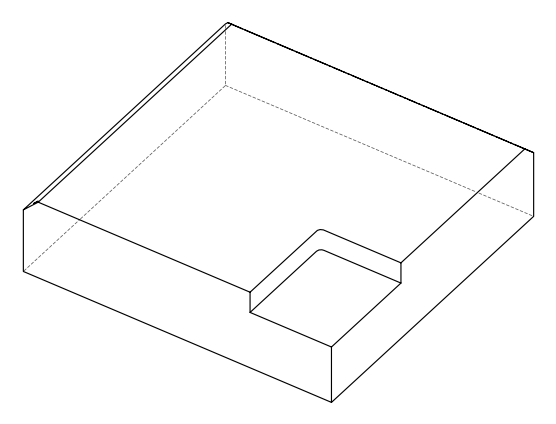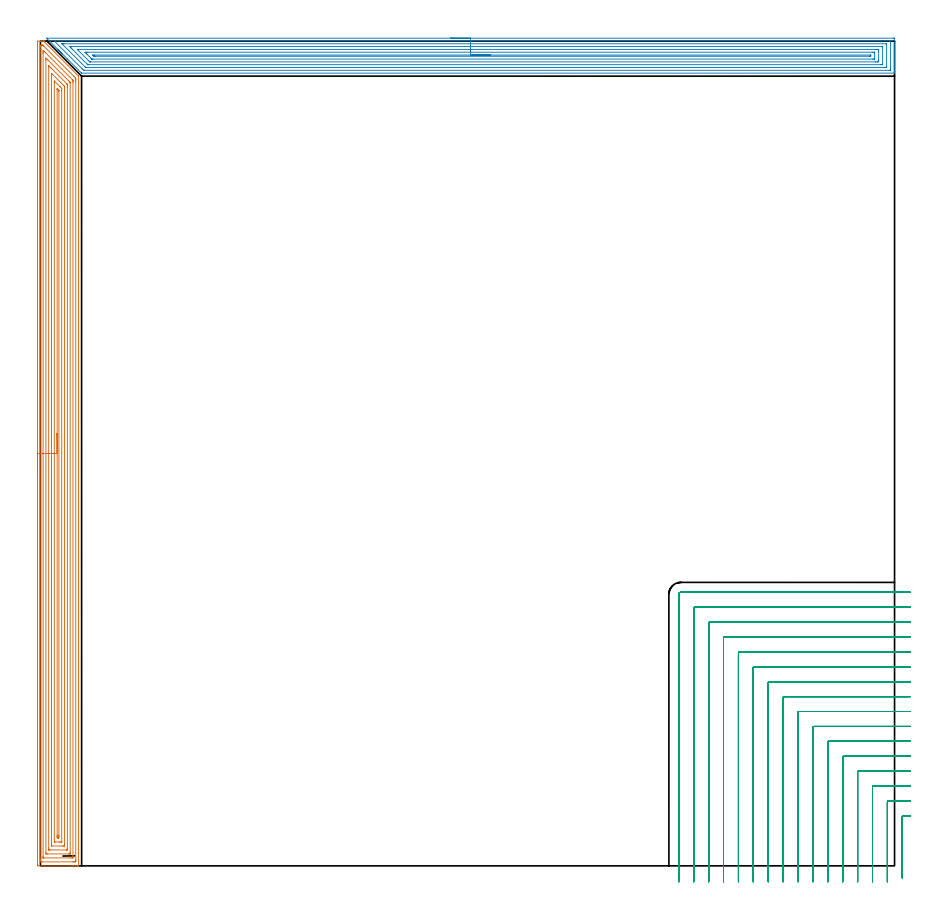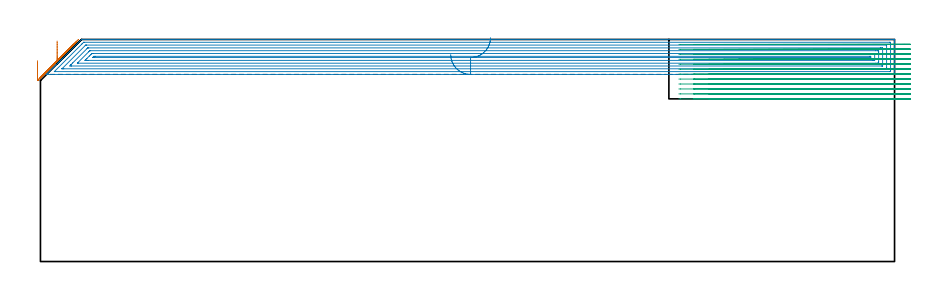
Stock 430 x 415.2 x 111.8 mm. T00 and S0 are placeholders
(PLAN: 3 operations, 1 tool changes, 112.8 min)
(1 AREA_MILL | FG_CHAMFER_SURFACE | UGT0205_001 | 26.36 min | 88926 mm3)
(2 AREA_MILL_1 | FG_CHAMFER_SURFACE_1 | UGT0205_001 | 23.64 min | 64321 mm3)
(3 MILL_CORNER_NOTCH_RECTANGULAR | CORNER_NOTCH_RECTANGULAR | NXT0201_013 | Follow Part, ap 2.5, ae 75% | 62.81 min | 484526 mm3)
(TOOL UGT0205_001 | Chamfer Mill 20 x 3 x 45 deg. | D20 FL50 Z2)
(TOOL NXT0201_013 | ENDMILL 10mm | D10 FL30 Z4)
(OP 1 AREA_MILL)
G17 G21 G94 G90
T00 M6
G54
G17 G0 G90 X-1.5 Y197.6 S1061 M3
G43 Z121.8 H0
Z101.1
G94 G1 Y197.638 Z100.228 F250.
Y197.752 Z99.364
Y197.941 Z98.512
Y198.203 Z97.68
Y198.537 Z96.874
Y198.94 Z96.1
Y199.408 Z95.364
Y199.94 Z94.672
Y200.529 Z94.029
Y201.172 Z93.44
Y201.864 Z92.909
Y202.6 Z92.44
Y203.374 Z92.037
Y204.18 Z91.703
Y205.012 Z91.441
Y205.864 Z91.252
Y206.728 Z91.138
Y207.6 Z91.1
Y414.572
X-1.498 Y414.736 Z91.102
X-1.491 Y415.198 Z91.105
X-1.294 Y415.2 Z91.303
X-0.046 Z92.55
X0.674 Z93.274
X1.374 Z93.974
X1.557 Y415.197 Z94.149
X1.611 Y415.19 Z94.204
X1.734 Y415.067 Z94.332
X1.782 Y415.019 Z94.38
X19.184 Y397.616 Z111.783
X19.195 Y397.595 Z111.795
X19.2 Y397.585 Z111.8
Y0.176
X19.204 Y0.01 Z111.795
X19.153 Y0.008 Z111.745
X18.743 Y0. Z111.343
X18.465 Z111.065
X17.746 Z110.341
X16.496 Z109.093
X15.077 Z107.672
X-1.201 Y0.001 Z91.397
X-1.492 Y0.01 Z91.106
X-1.499 Y0.301 Z91.099
Y0.32
X-1.5 Y207.6 Z91.1
X-0.086 Z92.514
Y411.93
X-0.083 Y412.784 Z92.517
X-0.081 Y412.82 Z92.519
X-0.046 Y413.19 Z92.554
X0.433 Y413.197 Z93.033
X0.844 Y413.198 Z93.444
X0.982 Y413.195 Z93.582
X1.092 Y413.19 Z93.692
X1.157 Y413.182 Z93.757
X1.201 Y413.139 Z93.801
X1.565 Y412.784 Z94.165
X16.856 Y397.494 Z109.456
X17.653 Y396.691 Z110.253
X17.746 Y396.592 Z110.346
X17.783 Y395.797 Z110.383
X17.784 Y395.758 Z110.384
X17.786 Y394.903 Z110.386
Y3.27
X17.783 Y2.416 Z110.383
X17.782 Y2.38 Z110.382
X17.746 Y2.01 Z110.346
X17.267 Y2.003 Z109.867
X16.856 Y2.001 Z109.456
X16.38 Y2. Z108.98
X0.844 Y2.001 Z93.444
X0.366 Y2.003 Z92.966
X-0.046 Y2.01 Z92.554
X-0.081 Y2.416 Z92.519
X-0.083 Y2.454 Z92.517
X-0.086 Y3.31 Z92.514
Y207.6
X1.329 Z93.929
Y409.208
Y409.614
X1.332 Y410.102 Z93.932
X1.336 Y410.502 Z93.936
X1.734 Y410.159 Z94.334
X1.796 Y410.102 Z94.396
X2.623 Y409.278 Z95.223
X16.103 Y395.797 Z108.703
X16.24 Y395.655 Z108.84
X16.33 Y395.558 Z108.93
X16.365 Y395.512 Z108.965
X16.366 Y395.491 Z108.966
X16.369 Y395.392 Z108.969
X16.371 Y394.903 Z108.971
Y394.496
Y5.098
X16.37 Y4.692 Z108.97
X16.367 Y4.204 Z108.967
X16.364 Y4.01 Z108.964
X16.167 Y4.003 Z108.767
X15.966 Y4.001 Z108.566
X15.28 Y4. Z107.88
X1.531 Y4.001 Z94.131
X1.395 Y4.005 Z93.995
X1.347 Y4.01 Z93.947
X1.334 Y4.014 Z93.934
X1.333 Y4.02 Z93.933
X1.33 Y4.068 Z93.93
X1.329 Y4.204 Z93.929
X1.328 Y4.611 Z93.928
X1.329 Y207.6 Z93.929
X2.743 Z95.343
Y405.632
X2.746 Y406.402 Z95.346
X2.75 Y406.526 Z95.35
X2.759 Y406.682 Z95.359
X2.804 Y406.64 Z95.404
X2.924 Y406.526 Z95.524
X3.513 Y405.939 Z96.113
X3.82 Y405.632 Z96.42
X14.187 Y395.264 Z106.787
X14.546 Y394.903 Z107.146
X14.908 Y394.531 Z107.508
X14.951 Y394.486 Z107.551
X14.953 Y394.467 Z107.553
X14.955 Y394.419 Z107.555
X14.957 Y394.323 Z107.557
Y394.129
Y6.886
X14.952 Y6.117 Z107.552
X14.95 Y6.012 Z107.55
X14.848 Y6.008 Z107.448
X14.628 Y6.004 Z107.228
X14.187 Y6. Z106.787
X3.513 Z96.113
X3.069 Y6.003 Z95.669
X2.851 Y6.007 Z95.451
X2.75 Y6.01 Z95.35
X2.743 Y6.886 Z95.343
Y207.6
X4.157 Z96.757
Y402.302
X4.159 Y402.549 Z96.759
X4.161 Y402.713 Z96.761
X4.164 Y402.825 Z96.764
X4.219 Y402.773 Z96.819
X4.402 Y402.596 Z97.002
X4.946 Y402.056 Z97.546
X5.292 Y401.71 Z97.892
X13.298 Y393.703 Z105.898
X13.443 Y393.555 Z106.043
X13.515 Y393.478 Z106.115
X13.53 Y393.46 Z106.13
X13.536 Y393.43 Z106.136
X13.539 Y393.361 Z106.139
X13.542 Y393.115 Z106.142
X13.543 Y392.869 Z106.143
Y392.221
Y8.674
X13.542 Y8.429 Z106.142
X13.539 Y8.181 Z106.139
X13.536 Y8.025 Z106.136
X13.465 Y8.01 Z106.065
X13.298 Y8.005 Z105.898
X13.078 Y8.001 Z105.678
X5.073 Y8. Z97.673
X4.402 Y8.003 Z97.002
X4.178 Y8.006 Z96.778
X4.163 Y8.017 Z96.763
X4.161 Y8.023 Z96.761
X4.158 Y8.674 Z96.758
X4.157 Y8.921 Z96.757
Y207.6
X5.571 Z98.171
X5.572 Y398.479 Z98.172
X5.574 Y398.902 Z98.174
X5.575 Y398.947 Z98.175
X5.577 Y398.963 Z98.177
X5.606 Y398.936 Z98.206
X5.761 Y398.787 Z98.361
X6.073 Y398.479 Z98.673
X6.181 Y398.371 Z98.781
X11.519 Y393.033 Z104.119
X11.921 Y392.623 Z104.521
X12.12 Y392.42 Z104.72
X12.123 Y392.221 Z104.723
X12.128 Y391.609 Z104.728
Y391.327
X12.129 Y390.714 Z104.729
X12.128 Y10.743 Z104.728
X12.127 Y10.462 Z104.727
X12.124 Y10.156 Z104.724
X12.122 Y10.012 Z104.722
X11.974 Y10.005 Z104.574
X11.519 Y10.002 Z104.119
X11.089 Y10. Z103.689
X5.75 Y10.001 Z98.35
X5.598 Y10.007 Z98.198
X5.584 Y10.009 Z98.184
X5.578 Y10.021 Z98.178
X5.575 Y10.073 Z98.175
X5.572 Y10.18 Z98.172
X5.571 Y10.462 Z98.171
Y11.076
Y207.6
X6.985 Z99.585
Y394.095
X6.987 Y394.903 Z99.587
X6.988 Y394.986 Z99.588
X6.992 Y395.073 Z99.592
X6.998 Y395.094 Z99.598
X7.026 Y395.07 Z99.626
X7.071 Y395.029 Z99.671
X7.199 Y394.903 Z99.799
X9.881 Y392.221 Z102.481
X10.629 Y391.465 Z103.229
X10.696 Y391.395 Z103.296
X10.708 Y391.327 Z103.308
X10.71 Y391.246 Z103.31
X10.714 Y390.433 Z103.314
X10.715 Y390.347 Z103.315
X10.714 Y12.165 Z103.314
X10.711 Y12.079 Z103.311
X10.708 Y12.024 Z103.308
X10.702 Y12.009 Z103.302
X10.691 Y12.007 Z103.291
X10.629 Y12.004 Z103.229
X9.989 Y12. Z102.589
X9.74 Z102.34
X7.318 Y12.002 Z99.918
X7.071 Y12.007 Z99.671
X6.995 Y12.01 Z99.595
X6.989 Y12.165 Z99.589
X6.987 Y12.25 Z99.587
X6.986 Y12.336 Z99.586
X6.985 Y13.144 Z99.585
Y207.6
X8.4 Z101.
Y390.885
X8.401 Y391.036 Z101.001
X8.404 Y391.157 Z101.004
X8.406 Y391.221 Z101.006
X8.48 Y391.161 Z101.08
X8.85 Y390.798 Z101.45
X9.217 Y390.433 Z101.817
X9.27 Y390.373 Z101.87
X9.294 Y390.343 Z101.894
X9.295 Y390.319 Z101.895
X9.298 Y390.207 Z101.898
X9.3 Y389.981 Z101.9
Y15.374
X9.299 Y14.933 Z101.899
X9.297 Y14.483 Z101.897
X9.293 Y14.039 Z101.893
X8.885 Y14.003 Z101.485
X8.85 Y14.005 Z101.45
X8.407 Y14.039 Z101.007
X8.402 Y14.488 Z101.002
X8.4 Y14.933 Z101.
Y15.385
Y207.6
Y208.472 Z101.038
Y209.336 Z101.152
Y210.188 Z101.34
Y211.02 Z101.603
Y211.826 Z101.937
Y212.6 Z102.339
Y213.336 Z102.808
Y214.028 Z103.339
Y214.671 Z103.929
Y215.26 Z104.572
Y215.792 Z105.264
Y216.26 Z106.
Y216.663 Z106.773
Y216.997 Z107.579
Y217.259 Z108.411
Y217.448 Z109.263
Y217.562 Z110.128
Y217.6 Z111.
G0 Z121.8
M5
M2
(OP 2 AREA_MILL_1)
G17 G21 G94 G90
T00 M6
G54
G17 G0 G90 X206.55 Y416.7 S1061 M3
G43 Z121.8 H0
Z104.2
G94 G1 X206.588 Z103.328 F250.
X206.702 Z102.463
X206.891 Z101.612
X207.153 Z100.78
X207.487 Z99.974
X207.89 Z99.2
X208.358 Z98.464
X208.889 Z97.772
X209.479 Z97.129
X210.122 Z96.54
X210.814 Z96.008
X211.55 Z95.54
X212.324 Z95.137
X213.13 Z94.803
X213.962 Z94.541
X214.813 Z94.352
X215.678 Z94.238
X216.55 Z94.2
X429.37
X429.825 Y416.696 Z94.202
X429.99 Y416.692 Z94.206
X430. Y416.524 Z94.374
Y402.798 Z108.098
Y400.417 Z110.478
Y399.697 Z111.203
Y399.457 Z111.443
X429.998 Y399.098 Z111.792
X429.997 Z111.793
X429.817 Y399.1 Z111.8
X20.72
X20.704 Y399.105 Z111.794
X20.686 Y399.114 Z111.785
X13.66 Y406.138 Z104.759
X11.018 Y408.78 Z102.116
X10.883 Y408.915 Z101.982
X10.716 Y409.083 Z101.815
X10.577 Y409.221 Z101.675
X10.436 Y409.363 Z101.535
X10.282 Y409.517 Z101.381
X10.137 Y409.661 Z101.235
X9.989 Y409.81 Z101.088
X9.849 Y409.95 Z100.948
X9.697 Y410.101 Z100.794
X9.542 Y410.257 Z100.641
X9.415 Y410.384 Z100.514
X9.256 Y410.541 Z100.354
X9.095 Y410.704 Z100.194
X8.982 Y410.817 Z100.081
X8.816 Y410.981 Z99.913
X8.648 Y411.151 Z99.747
X3.475 Y416.324 Z94.575
X3.283 Y416.519 Z94.38
X3.119 Y416.693 Z94.206
X3.283 Y416.7 Z94.2
X216.55
Y415.286 Z95.614
X427.681 Y415.285 Z95.615
X427.956 Y415.28 Z95.62
X427.983 Y415.279 Z95.621
X427.99 Y415.262 Z95.638
X427.996 Y415.227 Z95.673
X427.998 Y415.193 Z95.707
X428. Y414.971 Z95.929
Y414.503 Z96.397
Y401.766 Z109.134
X427.997 Y401.297 Z109.603
X427.99 Y400.895 Z110.005
X427.97 Y400.521 Z110.379
X427.582 Y400.516 Z110.384
X427.482 Y400.515 Z110.385
X22.012
X21.813 Y400.516 Z110.384
X21.764 Y400.519 Z110.381
X21.743 Y400.521 Z110.379
X21.717 Y400.543 Z110.357
X21.614 Y400.639 Z110.261
X20.953 Y401.297 Z109.603
X20.72 Y401.53 Z109.37
X7.062 Y415.189 Z95.711
X7.022 Y415.23 Z95.67
X6.984 Y415.276 Z95.624
X6.983 Y415.28 Z95.62
X6.987 Y415.282 Z95.618
X7.022 Y415.284 Z95.616
X7.307 Y415.286 Z95.614
X7.406
X216.55
Y413.872 Z97.028
X425.793 Y413.871 Z97.029
X425.877 Y413.87 Z97.03
X425.944 Y413.867 Z97.033
X425.981 Y413.865 Z97.035
X425.99 Y413.825 Z97.075
X425.995 Y413.622 Z97.278
X425.999 Y413.42 Z97.48
Y402.178 Z108.722
X425.998 Y401.976 Z108.924
X425.993 Y401.946 Z108.954
X425.989 Y401.935 Z108.965
X425.981 Y401.933 Z108.967
X425.92 Y401.93 Z108.97
X425.793 Y401.929 Z108.971
X23.149
X22.981 Y401.931 Z108.969
X22.846 Y401.935 Z108.965
X22.772 Y401.939 Z108.961
X22.508 Y402.191 Z108.709
X11.078 Y413.622 Z97.278
X10.883 Y413.82 Z97.08
X10.844 Y413.867 Z97.033
X10.848 Y413.868 Z97.032
X10.883 Y413.869 Z97.031
X11.525 Y413.871 Z97.029
X11.778 Y413.872 Z97.028
X216.55
Y412.457 Z98.443
X423.4
X423.855 Y412.455 Z98.445
X423.949 Y412.453 Z98.447
X423.986 Y412.451 Z98.449
X423.99 Y412.407 Z98.493
X423.994 Y412.3 Z98.6
X424. Y411.867 Z99.033
Y403.943 Z106.957
X423.993 Y403.501 Z107.399
X423.99 Y403.392 Z107.508
X423.982 Y403.349 Z107.551
X423.917 Y403.348 Z107.552
X423.714 Y403.345 Z107.555
X423.111 Y403.343 Z107.557
X422.821
X24.296
X24.005 Y403.345 Z107.555
X23.857 Y403.348 Z107.552
X23.823 Y403.349 Z107.551
X23.744 Y403.417 Z107.483
X23.605 Y403.55 Z107.35
X23.402 Y403.747 Z107.153
X16.249 Y410.9 Z100.
X15.354 Y411.796 Z99.104
X15.292 Y411.862 Z99.038
X14.757 Y412.45 Z98.45
X15.354 Y412.455 Z98.445
X15.644 Y412.457 Z98.443
X216.55
Y411.043 Z99.857
X420.428
X421.263 Y411.04 Z99.86
X421.322 Y411.037 Z99.863
X421.99 Y410.981 Z99.919
X421.999 Y410.315 Z100.585
Y405.699 Z105.201
X421.996 Y405.036 Z105.864
X421.99 Y404.819 Z106.081
X421.379 Y404.763 Z106.137
X421.322 Y404.761 Z106.139
X420.491 Y404.757 Z106.143
X420.428
X25.191
X25.128 Y404.759 Z106.141
X25.003 Y404.764 Z106.136
X24.835 Y404.775 Z106.125
X24.788 Y404.819 Z106.081
X24.296 Y405.303 Z105.597
X18.931 Y410.667 Z100.233
X18.62 Y410.981 Z99.919
X18.578 Y411.027 Z99.873
X18.574 Y411.033 Z99.867
X18.598 Y411.036 Z99.864
X18.68 Y411.04 Z99.86
X18.806 Y411.043 Z99.857
X18.869
X216.55
Y409.629 Z101.271
X419.12 Y409.628 Z101.272
X419.534 Y409.626 Z101.274
X419.948 Y409.622 Z101.278
X419.99 Y409.619 Z101.281
X419.994 Y409.577 Z101.323
X419.997 Y409.496 Z101.404
X419.999 Y409.374 Z101.526
X420. Y409.221 Z101.679
X419.999 Y406.579 Z104.321
X419.997 Y406.35 Z104.55
X419.993 Y406.236 Z104.664
X419.99 Y406.184 Z104.716
X419.942 Y406.177 Z104.723
X419.534 Y406.174 Z104.726
X419.054 Y406.172 Z104.728
X26.499 Y406.171 Z104.729
X26.085 Y406.174 Z104.726
X25.947 Y406.176 Z104.724
X25.9 Y406.178 Z104.722
X25.858 Y406.201 Z104.699
X25.78 Y406.276 Z104.624
X25.47 Y406.579 Z104.321
X25.191 Y406.857 Z104.043
X24.588 Y407.46 Z103.44
X23.402 Y408.645 Z102.255
X22.83 Y409.221 Z101.679
X22.508 Y409.549 Z101.351
X22.448 Y409.622 Z101.278
X22.508 Y409.623 Z101.277
X22.989 Y409.628 Z101.272
X23.402 Y409.629 Z101.271
X23.882
X216.55
Y408.215 Z102.685
X417.873 Y408.214 Z102.686
X417.947 Y408.212 Z102.688
X417.982 Y408.209 Z102.691
X417.99 Y408.206 Z102.694
X417.994 Y408.198 Z102.702
X417.998 Y408.169 Z102.731
X417.999 Y408.09 Z102.81
X417.994 Y407.775 Z103.125
X417.99 Y407.65 Z103.25
X417.977 Y407.592 Z103.308
X417.905 Y407.59 Z103.31
X417.745 Y407.587 Z103.313
X417.618 Y407.586 Z103.314
X417.491 Y407.585 Z103.315
X27.618 Y407.586 Z103.314
X26.979 Y407.59 Z103.31
X26.935 Y407.592 Z103.308
X26.912 Y407.597 Z103.303
X26.888 Y407.618 Z103.282
X26.789 Y407.712 Z103.188
X26.599 Y407.901 Z102.999
X26.415 Y408.089 Z102.811
X26.327 Y408.182 Z102.718
X26.309 Y408.208 Z102.692
X27.107 Y408.215 Z102.685
X216.55
X217.421 Z102.723
X218.286 Z102.837
X219.138 Z103.026
X219.97 Z103.288
X220.776 Z103.622
X221.55 Z104.025
X222.286 Z104.494
X222.978 Z105.025
X223.621 Z105.614
X224.21 Z106.257
X224.741 Z106.949
X225.21 Z107.685
X225.613 Z108.459
X225.947 Z109.265
X226.209 Z110.097
X226.398 Z110.949
X226.512 Z111.814
X226.55 Z112.685
G0 Z121.8
M5
M2
(OP 3 MILL_CORNER_NOTCH_RECTANGULAR)
G17 G21 G94 G90
T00 M6
G54
G17 G0 G90 X438. Y25.2 S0 M3
G43 Z121.8 H0
Z109.308
G94 G1 X435. F250.
X434.393 F500.
G3 X433.9 Y24.707 R0.5
G1 Y-3.129
Y-6.129 F250.
G0 Z121.8
X438. Y32.7
Z109.308
G1 X435.
X426.893 F500.
G3 X426.4 Y32.207 R0.5
G1 Y-5.
Y-8. F250.
G0 Z121.8
X438. Y40.2
Z109.308
G1 X435.
X419.393 F500.
G3 X418.9 Y39.707 R0.5
G1 Y-5.
Y-8. F250.
G0 Z121.8
X438. Y47.7
Z109.308
G1 X435.
X411.894 F500.
G3 X411.4 Y47.206 R0.5
G1 Y-5.
Y-8. F250.
G0 Z121.8
X438. Y55.2
Z109.308
G1 X435.
X404.394 F500.
G3 X403.9 Y54.706 R0.5
G1 Y-5.
Y-8. F250.
G0 Z121.8
X438. Y62.7
Z109.308
G1 X435.
X396.894 F500.
G3 X396.4 Y62.206 R0.5
G1 Y-5.
Y-8. F250.
G0 Z121.8
X438. Y70.2
Z109.308
G1 X435.
X389.394 F500.
G3 X388.9 Y69.706 R0.5
G1 Y-5.
Y-8. F250.
G0 Z121.8
X438. Y77.7
Z109.308
G1 X435.
X381.895 F500.
G3 X381.4 Y77.205 R0.5
G1 Y-5.
Y-8. F250.
G0 Z121.8
X438. Y85.2
Z109.308
G1 X435.
X374.395 F500.
G3 X373.9 Y84.705 R0.5
G1 Y-5.
Y-8. F250.
G0 Z121.8
X438. Y92.7
Z109.308
G1 X435.
X366.895 F500.
G3 X366.4 Y92.205 R0.5
G1 Y-5.
Y-8. F250.
G0 Z121.8
X438. Y100.2
Z109.308
G1 X435.
X359.396 F500.
G3 X358.9 Y99.704 R0.5
G1 Y-5.
Y-8. F250.
G0 Z121.8
X438. Y107.7
Z109.308
G1 X435.
X351.896 F500.
G3 X351.4 Y107.204 R0.5
G1 Y-5.
Y-8. F250.
G0 Z121.8
X438. Y115.2
Z109.308
G1 X435.
X344.396 F500.
G3 X343.9 Y114.704 R0.5
G1 Y-5.
Y-8. F250.
G0 Z121.8
X438. Y122.7
Z109.308
G1 X435.
X336.896 F500.
G3 X336.4 Y122.204 R0.5
G1 Y-5.
Y-8. F250.
G0 Z121.8
X438. Y130.2
Z109.308
G1 X435.
X329.396 F500.
G3 X328.9 Y129.704 R0.5
G1 Y-5.
Y-8. F250.
G0 Z121.8
X438. Y137.7
Z109.308
G1 X435.
X322.3 F500.
G3 X321.4 Y136.8 R0.9
G1 Y-5.
Y-8. F250.
G0 Z121.8
X438. Y25.2
Z106.817
G1 X435.
X434.393 F500.
G3 X433.9 Y24.707 R0.5
G1 Y-3.129
Y-6.129 F250.
G0 Z121.8
X438. Y32.7
Z106.817
G1 X435.
X426.893 F500.
G3 X426.4 Y32.207 R0.5
G1 Y-5.
Y-8. F250.
G0 Z121.8
X438. Y40.2
Z106.817
G1 X435.
X419.393 F500.
G3 X418.9 Y39.707 R0.5
G1 Y-5.
Y-8. F250.
G0 Z121.8
X438. Y47.7
Z106.817
G1 X435.
X411.894 F500.
G3 X411.4 Y47.206 R0.5
G1 Y-5.
Y-8. F250.
G0 Z121.8
X438. Y55.2
Z106.817
G1 X435.
X404.394 F500.
G3 X403.9 Y54.706 R0.5
G1 Y-5.
Y-8. F250.
G0 Z121.8
X438. Y62.7
Z106.817
G1 X435.
X396.894 F500.
G3 X396.4 Y62.206 R0.5
G1 Y-5.
Y-8. F250.
G0 Z121.8
X438. Y70.2
Z106.817
G1 X435.
X389.394 F500.
G3 X388.9 Y69.706 R0.5
G1 Y-5.
Y-8. F250.
G0 Z121.8
X438. Y77.7
Z106.817
G1 X435.
X381.895 F500.
G3 X381.4 Y77.205 R0.5
G1 Y-5.
Y-8. F250.
G0 Z121.8
X438. Y85.2
Z106.817
G1 X435.
X374.395 F500.
G3 X373.9 Y84.705 R0.5
G1 Y-5.
Y-8. F250.
G0 Z121.8
X438. Y92.7
Z106.817
G1 X435.
X366.895 F500.
G3 X366.4 Y92.205 R0.5
G1 Y-5.
Y-8. F250.
G0 Z121.8
X438. Y100.2
Z106.817
G1 X435.
X359.396 F500.
G3 X358.9 Y99.704 R0.5
G1 Y-5.
Y-8. F250.
G0 Z121.8
X438. Y107.7
Z106.817
G1 X435.
X351.896 F500.
G3 X351.4 Y107.204 R0.5
G1 Y-5.
Y-8. F250.
G0 Z121.8
X438. Y115.2
Z106.817
G1 X435.
X344.396 F500.
G3 X343.9 Y114.704 R0.5
G1 Y-5.
Y-8. F250.
G0 Z121.8
X438. Y122.7
Z106.817
G1 X435.
X336.896 F500.
G3 X336.4 Y122.204 R0.5
G1 Y-5.
Y-8. F250.
G0 Z121.8
X438. Y130.2
Z106.817
G1 X435.
X329.396 F500.
G3 X328.9 Y129.704 R0.5
G1 Y-5.
Y-8. F250.
G0 Z121.8
X438. Y137.7
Z106.817
G1 X435.
X322.3 F500.
G3 X321.4 Y136.8 R0.9
G1 Y-5.
Y-8. F250.
G0 Z121.8
X438. Y25.2
Z104.325
G1 X435.
X434.393 F500.
G3 X433.9 Y24.707 R0.5
G1 Y-3.129
Y-6.129 F250.
G0 Z121.8
X438. Y32.7
Z104.325
G1 X435.
X426.893 F500.
G3 X426.4 Y32.207 R0.5
G1 Y-5.
Y-8. F250.
G0 Z121.8
X438. Y40.2
Z104.325
G1 X435.
X419.393 F500.
G3 X418.9 Y39.707 R0.5
G1 Y-5.
Y-8. F250.
G0 Z121.8
X438. Y47.7
Z104.325
G1 X435.
X411.894 F500.
G3 X411.4 Y47.206 R0.5
G1 Y-5.
Y-8. F250.
G0 Z121.8
X438. Y55.2
Z104.325
G1 X435.
X404.394 F500.
G3 X403.9 Y54.706 R0.5
G1 Y-5.
Y-8. F250.
G0 Z121.8
X438. Y62.7
Z104.325
G1 X435.
X396.894 F500.
G3 X396.4 Y62.206 R0.5
G1 Y-5.
Y-8. F250.
G0 Z121.8
X438. Y70.2
Z104.325
G1 X435.
X389.394 F500.
G3 X388.9 Y69.706 R0.5
G1 Y-5.
Y-8. F250.
G0 Z121.8
X438. Y77.7
Z104.325
G1 X435.
X381.895 F500.
G3 X381.4 Y77.205 R0.5
G1 Y-5.
Y-8. F250.
G0 Z121.8
X438. Y85.2
Z104.325
G1 X435.
X374.395 F500.
G3 X373.9 Y84.705 R0.5
G1 Y-5.
Y-8. F250.
G0 Z121.8
X438. Y92.7
Z104.325
G1 X435.
X366.895 F500.
G3 X366.4 Y92.205 R0.5
G1 Y-5.
Y-8. F250.
G0 Z121.8
X438. Y100.2
Z104.325
G1 X435.
X359.396 F500.
G3 X358.9 Y99.704 R0.5
G1 Y-5.
Y-8. F250.
G0 Z121.8
X438. Y107.7
Z104.325
G1 X435.
X351.896 F500.
G3 X351.4 Y107.204 R0.5
G1 Y-5.
Y-8. F250.
G0 Z121.8
X438. Y115.2
Z104.325
G1 X435.
X344.396 F500.
G3 X343.9 Y114.704 R0.5
G1 Y-5.
Y-8. F250.
G0 Z121.8
X438. Y122.7
Z104.325
G1 X435.
X336.896 F500.
G3 X336.4 Y122.204 R0.5
G1 Y-5.
Y-8. F250.
G0 Z121.8
X438. Y130.2
Z104.325
G1 X435.
X329.396 F500.
G3 X328.9 Y129.704 R0.5
G1 Y-5.
Y-8. F250.
G0 Z121.8
X438. Y137.7
Z104.325
G1 X435.
X322.3 F500.
G3 X321.4 Y136.8 R0.9
G1 Y-5.
Y-8. F250.
G0 Z121.8
X438. Y25.2
Z101.833
G1 X435.
X434.393 F500.
G3 X433.9 Y24.707 R0.5
G1 Y-3.129
Y-6.129 F250.
G0 Z121.8
X438. Y32.7
Z101.833
G1 X435.
X426.893 F500.
G3 X426.4 Y32.207 R0.5
G1 Y-5.
Y-8. F250.
G0 Z121.8
X438. Y40.2
Z101.833
G1 X435.
X419.393 F500.
G3 X418.9 Y39.707 R0.5
G1 Y-5.
Y-8. F250.
G0 Z121.8
X438. Y47.7
Z101.833
G1 X435.
X411.894 F500.
G3 X411.4 Y47.206 R0.5
G1 Y-5.
Y-8. F250.
G0 Z121.8
X438. Y55.2
Z101.833
G1 X435.
X404.394 F500.
G3 X403.9 Y54.706 R0.5
G1 Y-5.
Y-8. F250.
G0 Z121.8
X438. Y62.7
Z101.833
G1 X435.
X396.894 F500.
G3 X396.4 Y62.206 R0.5
G1 Y-5.
Y-8. F250.
G0 Z121.8
X438. Y70.2
Z101.833
G1 X435.
X389.394 F500.
G3 X388.9 Y69.706 R0.5
G1 Y-5.
Y-8. F250.
G0 Z121.8
X438. Y77.7
Z101.833
G1 X435.
X381.895 F500.
G3 X381.4 Y77.205 R0.5
G1 Y-5.
Y-8. F250.
G0 Z121.8
X438. Y85.2
Z101.833
G1 X435.
X374.395 F500.
G3 X373.9 Y84.705 R0.5
G1 Y-5.
Y-8. F250.
G0 Z121.8
X438. Y92.7
Z101.833
G1 X435.
X366.895 F500.
G3 X366.4 Y92.205 R0.5
G1 Y-5.
Y-8. F250.
G0 Z121.8
X438. Y100.2
Z101.833
G1 X435.
X359.396 F500.
G3 X358.9 Y99.704 R0.5
G1 Y-5.
Y-8. F250.
G0 Z121.8
X438. Y107.7
Z101.833
G1 X435.
X351.896 F500.
G3 X351.4 Y107.204 R0.5
G1 Y-5.
Y-8. F250.
G0 Z121.8
X438. Y115.2
Z101.833
G1 X435.
X344.396 F500.
G3 X343.9 Y114.704 R0.5
G1 Y-5.
Y-8. F250.
G0 Z121.8
X438. Y122.7
Z101.833
G1 X435.
X336.896 F500.
G3 X336.4 Y122.204 R0.5
G1 Y-5.
Y-8. F250.
G0 Z121.8
X438. Y130.2
Z101.833
G1 X435.
X329.396 F500.
G3 X328.9 Y129.704 R0.5
G1 Y-5.
Y-8. F250.
G0 Z121.8
X438. Y137.7
Z101.833
G1 X435.
X322.3 F500.
G3 X321.4 Y136.8 R0.9
G1 Y-5.
Y-8. F250.
G0 Z121.8
X438. Y25.2
Z99.342
G1 X435.
X434.393 F500.
G3 X433.9 Y24.707 R0.5
G1 Y-3.129
Y-6.129 F250.
G0 Z121.8
X438. Y32.7
Z99.342
G1 X435.
X426.893 F500.
G3 X426.4 Y32.207 R0.5
G1 Y-5.
Y-8. F250.
G0 Z121.8
X438. Y40.2
Z99.342
G1 X435.
X419.393 F500.
G3 X418.9 Y39.707 R0.5
G1 Y-5.
Y-8. F250.
G0 Z121.8
X438. Y47.7
Z99.342
G1 X435.
X411.894 F500.
G3 X411.4 Y47.206 R0.5
G1 Y-5.
Y-8. F250.
G0 Z121.8
X438. Y55.2
Z99.342
G1 X435.
X404.394 F500.
G3 X403.9 Y54.706 R0.5
G1 Y-5.
Y-8. F250.
G0 Z121.8
X438. Y62.7
Z99.342
G1 X435.
X396.894 F500.
G3 X396.4 Y62.206 R0.5
G1 Y-5.
Y-8. F250.
G0 Z121.8
X438. Y70.2
Z99.342
G1 X435.
X389.394 F500.
G3 X388.9 Y69.706 R0.5
G1 Y-5.
Y-8. F250.
G0 Z121.8
X438. Y77.7
Z99.342
G1 X435.
X381.895 F500.
G3 X381.4 Y77.205 R0.5
G1 Y-5.
Y-8. F250.
G0 Z121.8
X438. Y85.2
Z99.342
G1 X435.
X374.395 F500.
G3 X373.9 Y84.705 R0.5
G1 Y-5.
Y-8. F250.
G0 Z121.8
X438. Y92.7
Z99.342
G1 X435.
X366.895 F500.
G3 X366.4 Y92.205 R0.5
G1 Y-5.
Y-8. F250.
G0 Z121.8
X438. Y100.2
Z99.342
G1 X435.
X359.396 F500.
G3 X358.9 Y99.704 R0.5
G1 Y-5.
Y-8. F250.
G0 Z121.8
X438. Y107.7
Z99.342
G1 X435.
X351.896 F500.
G3 X351.4 Y107.204 R0.5
G1 Y-5.
Y-8. F250.
G0 Z121.8
X438. Y115.2
Z99.342
G1 X435.
X344.396 F500.
G3 X343.9 Y114.704 R0.5
G1 Y-5.
Y-8. F250.
G0 Z121.8
X438. Y122.7
Z99.342
G1 X435.
X336.896 F500.
G3 X336.4 Y122.204 R0.5
G1 Y-5.
Y-8. F250.
G0 Z121.8
X438. Y130.2
Z99.342
G1 X435.
X329.396 F500.
G3 X328.9 Y129.704 R0.5
G1 Y-5.
Y-8. F250.
G0 Z121.8
X438. Y137.7
Z99.342
G1 X435.
X322.3 F500.
G3 X321.4 Y136.8 R0.9
G1 Y-5.
Y-8. F250.
G0 Z121.8
X438. Y25.2
Z96.85
G1 X435.
X434.393 F500.
G3 X433.9 Y24.707 R0.5
G1 Y-3.129
Y-6.129 F250.
G0 Z121.8
X438. Y32.7
Z96.85
G1 X435.
X426.893 F500.
G3 X426.4 Y32.207 R0.5
G1 Y-5.
Y-8. F250.
G0 Z121.8
X438. Y40.2
Z96.85
G1 X435.
X419.393 F500.
G3 X418.9 Y39.707 R0.5
G1 Y-5.
Y-8. F250.
G0 Z121.8
X438. Y47.7
Z96.85
G1 X435.
X411.894 F500.
G3 X411.4 Y47.206 R0.5
G1 Y-5.
Y-8. F250.
G0 Z121.8
X438. Y55.2
Z96.85
G1 X435.
X404.394 F500.
G3 X403.9 Y54.706 R0.5
G1 Y-5.
Y-8. F250.
G0 Z121.8
X438. Y62.7
Z96.85
G1 X435.
X396.894 F500.
G3 X396.4 Y62.206 R0.5
G1 Y-5.
Y-8. F250.
G0 Z121.8
X438. Y70.2
Z96.85
G1 X435.
X389.394 F500.
G3 X388.9 Y69.706 R0.5
G1 Y-5.
Y-8. F250.
G0 Z121.8
X438. Y77.7
Z96.85
G1 X435.
X381.895 F500.
G3 X381.4 Y77.205 R0.5
G1 Y-5.
Y-8. F250.
G0 Z121.8
X438. Y85.2
Z96.85
G1 X435.
X374.395 F500.
G3 X373.9 Y84.705 R0.5
G1 Y-5.
Y-8. F250.
G0 Z121.8
X438. Y92.7
Z96.85
G1 X435.
X366.895 F500.
G3 X366.4 Y92.205 R0.5
G1 Y-5.
Y-8. F250.
G0 Z121.8
X438. Y100.2
Z96.85
G1 X435.
X359.396 F500.
G3 X358.9 Y99.704 R0.5
G1 Y-5.
Y-8. F250.
G0 Z121.8
X438. Y107.7
Z96.85
G1 X435.
X351.896 F500.
G3 X351.4 Y107.204 R0.5
G1 Y-5.
Y-8. F250.
G0 Z121.8
X438. Y115.2
Z96.85
G1 X435.
X344.396 F500.
G3 X343.9 Y114.704 R0.5
G1 Y-5.
Y-8. F250.
G0 Z121.8
X438. Y122.7
Z96.85
G1 X435.
X336.896 F500.
G3 X336.4 Y122.204 R0.5
G1 Y-5.
Y-8. F250.
G0 Z121.8
X438. Y130.2
Z96.85
G1 X435.
X329.396 F500.
G3 X328.9 Y129.704 R0.5
G1 Y-5.
Y-8. F250.
G0 Z121.8
X438. Y137.7
Z96.85
G1 X435.
X322.3 F500.
G3 X321.4 Y136.8 R0.9
G1 Y-5.
Y-8. F250.
G0 Z121.8
X438. Y25.2
Z94.358
G1 X435.
X434.393 F500.
G3 X433.9 Y24.707 R0.5
G1 Y-3.129
Y-6.129 F250.
G0 Z121.8
X438. Y32.7
Z94.358
G1 X435.
X426.893 F500.
G3 X426.4 Y32.207 R0.5
G1 Y-5.
Y-8. F250.
G0 Z121.8
X438. Y40.2
Z94.358
G1 X435.
X419.393 F500.
G3 X418.9 Y39.707 R0.5
G1 Y-5.
Y-8. F250.
G0 Z121.8
X438. Y47.7
Z94.358
G1 X435.
X411.894 F500.
G3 X411.4 Y47.206 R0.5
G1 Y-5.
Y-8. F250.
G0 Z121.8
X438. Y55.2
Z94.358
G1 X435.
X404.394 F500.
G3 X403.9 Y54.706 R0.5
G1 Y-5.
Y-8. F250.
G0 Z121.8
X438. Y62.7
Z94.358
G1 X435.
X396.894 F500.
G3 X396.4 Y62.206 R0.5
G1 Y-5.
Y-8. F250.
G0 Z121.8
X438. Y70.2
Z94.358
G1 X435.
X389.394 F500.
G3 X388.9 Y69.706 R0.5
G1 Y-5.
Y-8. F250.
G0 Z121.8
X438. Y77.7
Z94.358
G1 X435.
X381.895 F500.
G3 X381.4 Y77.205 R0.5
G1 Y-5.
Y-8. F250.
G0 Z121.8
X438. Y85.2
Z94.358
G1 X435.
X374.395 F500.
G3 X373.9 Y84.705 R0.5
G1 Y-5.
Y-8. F250.
G0 Z121.8
X438. Y92.7
Z94.358
G1 X435.
X366.895 F500.
G3 X366.4 Y92.205 R0.5
G1 Y-5.
Y-8. F250.
G0 Z121.8
X438. Y100.2
Z94.358
G1 X435.
X359.396 F500.
G3 X358.9 Y99.704 R0.5
G1 Y-5.
Y-8. F250.
G0 Z121.8
X438. Y107.7
Z94.358
G1 X435.
X351.896 F500.
G3 X351.4 Y107.204 R0.5
G1 Y-5.
Y-8. F250.
G0 Z121.8
X438. Y115.2
Z94.358
G1 X435.
X344.396 F500.
G3 X343.9 Y114.704 R0.5
G1 Y-5.
Y-8. F250.
G0 Z121.8
X438. Y122.7
Z94.358
G1 X435.
X336.896 F500.
G3 X336.4 Y122.204 R0.5
G1 Y-5.
Y-8. F250.
G0 Z121.8
X438. Y130.2
Z94.358
G1 X435.
X329.396 F500.
G3 X328.9 Y129.704 R0.5
G1 Y-5.
Y-8. F250.
G0 Z121.8
X438. Y137.7
Z94.358
G1 X435.
X322.3 F500.
G3 X321.4 Y136.8 R0.9
G1 Y-5.
Y-8. F250.
G0 Z121.8
X438. Y25.2
Z91.867
G1 X435.
X434.393 F500.
G3 X433.9 Y24.707 R0.5
G1 Y-3.129
Y-6.129 F250.
G0 Z121.8
X438. Y32.7
Z91.867
G1 X435.
X426.893 F500.
G3 X426.4 Y32.207 R0.5
G1 Y-5.
Y-8. F250.
G0 Z121.8
X438. Y40.2
Z91.867
G1 X435.
X419.393 F500.
G3 X418.9 Y39.707 R0.5
G1 Y-5.
Y-8. F250.
G0 Z121.8
X438. Y47.7
Z91.867
G1 X435.
X411.894 F500.
G3 X411.4 Y47.206 R0.5
G1 Y-5.
Y-8. F250.
G0 Z121.8
X438. Y55.2
Z91.867
G1 X435.
X404.394 F500.
G3 X403.9 Y54.706 R0.5
G1 Y-5.
Y-8. F250.
G0 Z121.8
X438. Y62.7
Z91.867
G1 X435.
X396.894 F500.
G3 X396.4 Y62.206 R0.5
G1 Y-5.
Y-8. F250.
G0 Z121.8
X438. Y70.2
Z91.867
G1 X435.
X389.394 F500.
G3 X388.9 Y69.706 R0.5
G1 Y-5.
Y-8. F250.
G0 Z121.8
X438. Y77.7
Z91.867
G1 X435.
X381.895 F500.
G3 X381.4 Y77.205 R0.5
G1 Y-5.
Y-8. F250.
G0 Z121.8
X438. Y85.2
Z91.867
G1 X435.
X374.395 F500.
G3 X373.9 Y84.705 R0.5
G1 Y-5.
Y-8. F250.
G0 Z121.8
X438. Y92.7
Z91.867
G1 X435.
X366.895 F500.
G3 X366.4 Y92.205 R0.5
G1 Y-5.
Y-8. F250.
G0 Z121.8
X438. Y100.2
Z91.867
G1 X435.
X359.396 F500.
G3 X358.9 Y99.704 R0.5
G1 Y-5.
Y-8. F250.
G0 Z121.8
X438. Y107.7
Z91.867
G1 X435.
X351.896 F500.
G3 X351.4 Y107.204 R0.5
G1 Y-5.
Y-8. F250.
G0 Z121.8
X438. Y115.2
Z91.867
G1 X435.
X344.396 F500.
G3 X343.9 Y114.704 R0.5
G1 Y-5.
Y-8. F250.
G0 Z121.8
X438. Y122.7
Z91.867
G1 X435.
X336.896 F500.
G3 X336.4 Y122.204 R0.5
G1 Y-5.
Y-8. F250.
G0 Z121.8
X438. Y130.2
Z91.867
G1 X435.
X329.397 F500.
G3 X328.9 Y129.703 R0.5
G1 Y-5.
Y-8. F250.
G0 Z121.8
X438. Y137.7
Z91.867
G1 X435.
X322.3 F500.
G3 X321.4 Y136.8 R0.9
G1 Y-5.
Y-8. F250.
G0 Z121.8
X438. Y25.2
Z89.375
G1 X435.
X434.393 F500.
G3 X433.9 Y24.707 R0.5
G1 Y-3.129
Y-6.129 F250.
G0 Z121.8
X438. Y32.7
Z89.375
G1 X435.
X426.893 F500.
G3 X426.4 Y32.207 R0.5
G1 Y-5.
Y-8. F250.
G0 Z121.8
X438. Y40.2
Z89.375
G1 X435.
X419.393 F500.
G3 X418.9 Y39.707 R0.5
G1 Y-5.
Y-8. F250.
G0 Z121.8
X438. Y47.7
Z89.375
G1 X435.
X411.894 F500.
G3 X411.4 Y47.206 R0.5
G1 Y-5.
Y-8. F250.
G0 Z121.8
X438. Y55.2
Z89.375
G1 X435.
X404.394 F500.
G3 X403.9 Y54.706 R0.5
G1 Y-5.
Y-8. F250.
G0 Z121.8
X438. Y62.7
Z89.375
G1 X435.
X396.894 F500.
G3 X396.4 Y62.206 R0.5
G1 Y-5.
Y-8. F250.
G0 Z121.8
X438. Y70.2
Z89.375
G1 X435.
X389.394 F500.
G3 X388.9 Y69.706 R0.5
G1 Y-5.
Y-8. F250.
G0 Z121.8
X438. Y77.7
Z89.375
G1 X435.
X381.895 F500.
G3 X381.4 Y77.205 R0.5
G1 Y-5.
Y-8. F250.
G0 Z121.8
X438. Y85.2
Z89.375
G1 X435.
X374.395 F500.
G3 X373.9 Y84.705 R0.5
G1 Y-5.
Y-8. F250.
G0 Z121.8
X438. Y92.7
Z89.375
G1 X435.
X366.895 F500.
G3 X366.4 Y92.205 R0.5
G1 Y-5.
Y-8. F250.
G0 Z121.8
X438. Y100.2
Z89.375
G1 X435.
X359.396 F500.
G3 X358.9 Y99.704 R0.5
G1 Y-5.
Y-8. F250.
G0 Z121.8
X438. Y107.7
Z89.375
G1 X435.
X351.896 F500.
G3 X351.4 Y107.204 R0.5
G1 Y-5.
Y-8. F250.
G0 Z121.8
X438. Y115.2
Z89.375
G1 X435.
X344.396 F500.
G3 X343.9 Y114.704 R0.5
G1 Y-5.
Y-8. F250.
G0 Z121.8
X438. Y122.7
Z89.375
G1 X435.
X336.896 F500.
G3 X336.4 Y122.204 R0.5
G1 Y-5.
Y-8. F250.
G0 Z121.8
X438. Y130.2
Z89.375
G1 X435.
X329.396 F500.
G3 X328.9 Y129.704 R0.5
G1 Y-5.
Y-8. F250.
G0 Z121.8
X438. Y137.7
Z89.375
G1 X435.
X322.3 F500.
G3 X321.4 Y136.8 R0.9
G1 Y-5.
Y-8. F250.
G0 Z121.8
X438. Y25.2
Z86.883
G1 X435.
X434.393 F500.
G3 X433.9 Y24.707 R0.5
G1 Y-3.129
Y-6.129 F250.
G0 Z121.8
X438. Y32.7
Z86.883
G1 X435.
X426.893 F500.
G3 X426.4 Y32.207 R0.5
G1 Y-5.
Y-8. F250.
G0 Z121.8
X438. Y40.2
Z86.883
G1 X435.
X419.393 F500.
G3 X418.9 Y39.707 R0.5
G1 Y-5.
Y-8. F250.
G0 Z121.8
X438. Y47.7
Z86.883
G1 X435.
X411.894 F500.
G3 X411.4 Y47.206 R0.5
G1 Y-5.
Y-8. F250.
G0 Z121.8
X438. Y55.2
Z86.883
G1 X435.
X404.394 F500.
G3 X403.9 Y54.706 R0.5
G1 Y-5.
Y-8. F250.
G0 Z121.8
X438. Y62.7
Z86.883
G1 X435.
X396.894 F500.
G3 X396.4 Y62.206 R0.5
G1 Y-5.
Y-8. F250.
G0 Z121.8
X438. Y70.2
Z86.883
G1 X435.
X389.394 F500.
G3 X388.9 Y69.706 R0.5
G1 Y-5.
Y-8. F250.
G0 Z121.8
X438. Y77.7
Z86.883
G1 X435.
X381.895 F500.
G3 X381.4 Y77.205 R0.5
G1 Y-5.
Y-8. F250.
G0 Z121.8
X438. Y85.2
Z86.883
G1 X435.
X374.395 F500.
G3 X373.9 Y84.705 R0.5
G1 Y-5.
Y-8. F250.
G0 Z121.8
X438. Y92.7
Z86.883
G1 X435.
X366.895 F500.
G3 X366.4 Y92.205 R0.5
G1 Y-5.
Y-8. F250.
G0 Z121.8
X438. Y100.2
Z86.883
G1 X435.
X359.396 F500.
G3 X358.9 Y99.704 R0.5
G1 Y-5.
Y-8. F250.
G0 Z121.8
X438. Y107.7
Z86.883
G1 X435.
X351.896 F500.
G3 X351.4 Y107.204 R0.5
G1 Y-5.
Y-8. F250.
G0 Z121.8
X438. Y115.2
Z86.883
G1 X435.
X344.396 F500.
G3 X343.9 Y114.704 R0.5
G1 Y-5.
Y-8. F250.
G0 Z121.8
X438. Y122.7
Z86.883
G1 X435.
X336.896 F500.
G3 X336.4 Y122.204 R0.5
G1 Y-5.
Y-8. F250.
G0 Z121.8
X438. Y130.2
Z86.883
G1 X435.
X329.396 F500.
G3 X328.9 Y129.704 R0.5
G1 Y-5.
Y-8. F250.
G0 Z121.8
X438. Y137.7
Z86.883
G1 X435.
X322.3 F500.
G3 X321.4 Y136.8 R0.9
G1 Y-5.
Y-8. F250.
G0 Z121.8
X438. Y25.2
Z84.392
G1 X435.
X434.393 F500.
G3 X433.9 Y24.707 R0.5
G1 Y-3.129
Y-6.129 F250.
G0 Z121.8
X438. Y32.7
Z84.392
G1 X435.
X426.893 F500.
G3 X426.4 Y32.207 R0.5
G1 Y-5.
Y-8. F250.
G0 Z121.8
X438. Y40.2
Z84.392
G1 X435.
X419.393 F500.
G3 X418.9 Y39.707 R0.5
G1 Y-5.
Y-8. F250.
G0 Z121.8
X438. Y47.7
Z84.392
G1 X435.
X411.894 F500.
G3 X411.4 Y47.206 R0.5
G1 Y-5.
Y-8. F250.
G0 Z121.8
X438. Y55.2
Z84.392
G1 X435.
X404.394 F500.
G3 X403.9 Y54.706 R0.5
G1 Y-5.
Y-8. F250.
G0 Z121.8
X438. Y62.7
Z84.392
G1 X435.
X396.894 F500.
G3 X396.4 Y62.206 R0.5
G1 Y-5.
Y-8. F250.
G0 Z121.8
X438. Y70.2
Z84.392
G1 X435.
X389.394 F500.
G3 X388.9 Y69.706 R0.5
G1 Y-5.
Y-8. F250.
G0 Z121.8
X438. Y77.7
Z84.392
G1 X435.
X381.895 F500.
G3 X381.4 Y77.205 R0.5
G1 Y-5.
Y-8. F250.
G0 Z121.8
X438. Y85.2
Z84.392
G1 X435.
X374.395 F500.
G3 X373.9 Y84.705 R0.5
G1 Y-5.
Y-8. F250.
G0 Z121.8
X438. Y92.7
Z84.392
G1 X435.
X366.895 F500.
G3 X366.4 Y92.205 R0.5
G1 Y-5.
Y-8. F250.
G0 Z121.8
X438. Y100.2
Z84.392
G1 X435.
X359.396 F500.
G3 X358.9 Y99.704 R0.5
G1 Y-5.
Y-8. F250.
G0 Z121.8
X438. Y107.7
Z84.392
G1 X435.
X351.896 F500.
G3 X351.4 Y107.204 R0.5
G1 Y-5.
Y-8. F250.
G0 Z121.8
X438. Y115.2
Z84.392
G1 X435.
X344.396 F500.
G3 X343.9 Y114.704 R0.5
G1 Y-5.
Y-8. F250.
G0 Z121.8
X438. Y122.7
Z84.392
G1 X435.
X336.896 F500.
G3 X336.4 Y122.204 R0.5
G1 Y-5.
Y-8. F250.
G0 Z121.8
X438. Y130.2
Z84.392
G1 X435.
X329.396 F500.
G3 X328.9 Y129.704 R0.5
G1 Y-5.
Y-8. F250.
G0 Z121.8
X438. Y137.7
Z84.392
G1 X435.
X322.3 F500.
G3 X321.4 Y136.8 R0.9
G1 Y-5.
Y-8. F250.
G0 Z121.8
X438. Y25.2
Z81.9
G1 X435.
X434.393 F500.
G3 X433.9 Y24.707 R0.5
G1 Y-3.129
Y-6.129 F250.
G0 Z121.8
X438. Y32.7
Z81.9
G1 X435.
X426.893 F500.
G3 X426.4 Y32.207 R0.5
G1 Y-5.
Y-8. F250.
G0 Z121.8
X438. Y40.2
Z81.9
G1 X435.
X419.393 F500.
G3 X418.9 Y39.707 R0.5
G1 Y-5.
Y-8. F250.
G0 Z121.8
X438. Y47.7
Z81.9
G1 X435.
X411.894 F500.
G3 X411.4 Y47.206 R0.5
G1 Y-5.
Y-8. F250.
G0 Z121.8
X438. Y55.2
Z81.9
G1 X435.
X404.394 F500.
G3 X403.9 Y54.706 R0.5
G1 Y-5.
Y-8. F250.
G0 Z121.8
X438. Y62.7
Z81.9
G1 X435.
X396.894 F500.
G3 X396.4 Y62.206 R0.5
G1 Y-5.
Y-8. F250.
G0 Z121.8
X438. Y70.2
Z81.9
G1 X435.
X389.394 F500.
G3 X388.9 Y69.706 R0.5
G1 Y-5.
Y-8. F250.
G0 Z121.8
X438. Y77.7
Z81.9
G1 X435.
X381.895 F500.
G3 X381.4 Y77.205 R0.5
G1 Y-5.
Y-8. F250.
G0 Z121.8
X438. Y85.2
Z81.9
G1 X435.
X374.395 F500.
G3 X373.9 Y84.705 R0.5
G1 Y-5.
Y-8. F250.
G0 Z121.8
X438. Y92.7
Z81.9
G1 X435.
X366.895 F500.
G3 X366.4 Y92.205 R0.5
G1 Y-5.
Y-8. F250.
G0 Z121.8
X438. Y100.2
Z81.9
G1 X435.
X359.396 F500.
G3 X358.9 Y99.704 R0.5
G1 Y-5.
Y-8. F250.
G0 Z121.8
X438. Y107.7
Z81.9
G1 X435.
X351.896 F500.
G3 X351.4 Y107.204 R0.5
G1 Y-5.
Y-8. F250.
G0 Z121.8
X438. Y115.2
Z81.9
G1 X435.
X344.396 F500.
G3 X343.9 Y114.704 R0.5
G1 Y-5.
Y-8. F250.
G0 Z121.8
X438. Y122.7
Z81.9
G1 X435.
X336.896 F500.
G3 X336.4 Y122.204 R0.5
G1 Y-5.
Y-8. F250.
G0 Z121.8
X438. Y130.2
Z81.9
G1 X435.
X329.396 F500.
G3 X328.9 Y129.704 R0.5
G1 Y-5.
Y-8. F250.
G0 Z121.8
X438. Y137.7
Z81.9
G1 X435.
X322.3 F500.
G3 X321.4 Y136.8 R0.9
G1 Y-5.
Y-8. F250.
G0 Z121.8
M5
M2
